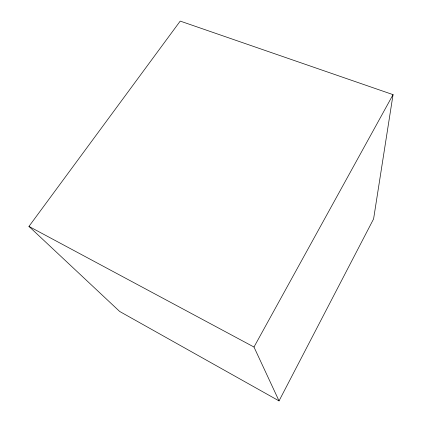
<?xml version="1.0" encoding="UTF-8"?>
<svg xmlns="http://www.w3.org/2000/svg" width="422" height="422" viewBox="0 0 422 422"><rect width="100%" height="100%" fill="white"/><g stroke="black" fill="none" stroke-linecap="round" stroke-linejoin="round"><path stroke-width="0.63" d="M393.051 94.649L373.597 218.918L279.037 400.9L119.669 311.457L28.949 226.414L180.215 21.1L393.051 94.649L253.986 347.032L279.037 400.9M28.949 226.414L253.986 347.032"/></g></svg>
